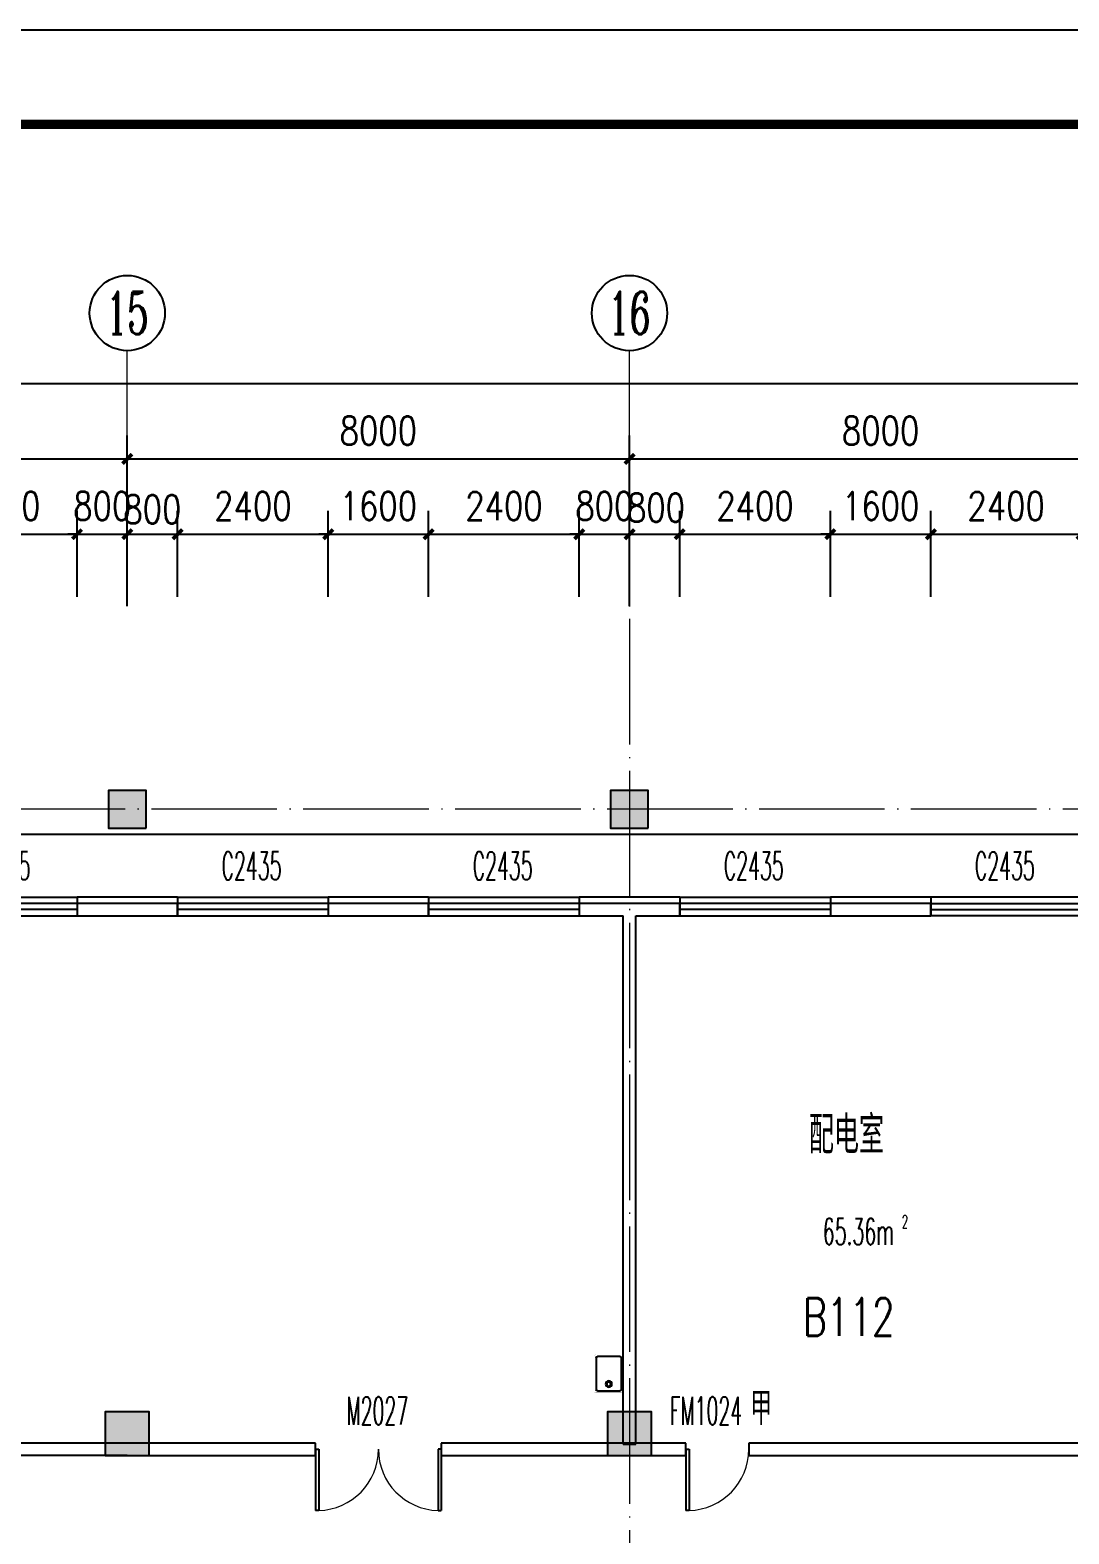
# Model space of a CAD drawing. Extents: x 1417642 to 3570900, y 124798 to 1191112.
# Drawn here: x 1547530 to 1564079, y 737585 to 761548 of the extents above; entities that cross this region are included whole.
import ezdxf
from ezdxf.enums import TextEntityAlignment as Align

# ---------------------------------------------------------------- set-up
doc = ezdxf.new("R2010")
doc.units = 0
doc.header["$LTSCALE"] = 1000
doc.header["$MEASUREMENT"] = 0
doc.linetypes.add('DOTE', pattern=[2.42, 2, -0.2, 0.02, -0.2])
doc.layers.get('0').update_dxf_attribs({"linetype": 'CONTINUOUS'})
doc.layers.get('Defpoints').update_dxf_attribs({"linetype": 'CONTINUOUS'})
for name, color, linetype in [('AXIS', 3, 'CONTINUOUS'), ('AXIS_TEXT', 7, 'CONTINUOUS'), ('colu', 2, 'CONTINUOUS'), ('DOTE', 1, 'DOTE'), ('PUB_DIM', 3, 'CONTINUOUS'), ('PUB_TEXT', 40, 'CONTINUOUS'), ('PUB_TITLE', 4, 'CONTINUOUS'), ('SPACE', 7, 'CONTINUOUS'), ('SURFACE', 6, 'CONTINUOUS'), ('tiaozheng', 20, 'CONTINUOUS'), ('WALL', 4, 'CONTINUOUS'), ('WINDOW', 2, 'CONTINUOUS'), ('WINDOW_TEXT', 7, 'CONTINUOUS'), ('屋面轮廓', 101, 'CONTINUOUS'), ('柱填充', 8, 'CONTINUOUS'), ('水点', 3, 'CONTINUOUS')]:
    doc.layers.add(name, color=color, linetype=linetype)
doc.styles.add('_TCH_AXIS', font='COMPLEX', dxfattribs={"bigfont": 'GBCBIG'})
doc.styles.add('_TCH_SPACE', font='ROMANS', dxfattribs={"width": 0.7, "height": 5, "bigfont": 'Z'})
doc.styles.add('_TCH_WINDOW', font='ROMANS.shx', dxfattribs={"width": 0.7, "height": 400, "bigfont": 'Z.shx'})
doc.styles.add('DIM_FONT', font='SIMPLEX.shx', dxfattribs={"width": 0.8})
doc.styles.get("Standard").update_dxf_attribs({"font": 'GBENOR', "bigfont": 'GBCBIG'})
doc.styles.add('Z', font='ROMANS', dxfattribs={"width": 0.7, "bigfont": 'Z'})
doc.dimstyles.new('DIMN150', dxfattribs={"dimscale": 1.5, "dimtxt": 300, "dimasz": 100, "dimexe": 250, "dimexo": 300, "dimgap": 150, "dimtad": 1, "dimdec": 0, "dimzin": 0, "dimdsep": 46, "dimtxsty": 'DIM_FONT', "dimblk": 'ARCHTICK', "dimcen": 0.09, "dimdle": 1.5, "dimclrt": 7, "dimazin": 2, "dimtfac": 1, "dimtdec": 0, "dimtix": 1, "dimtmove": 2, "dimatfit": 3, "dimldrblk": 'ARCHTICK', "dimfxl": 1, "dimtolj": 1, "dimtzin": 0, "dimarcsym": 0})

# ---------------------------------------------------------------- blocks, each defined once
blk = doc.blocks.new('M_E3')
for p, q in [((-275, -410), (-275, -50)), ((-255, -30), (255, -30)), ((275, -50), (275, -410)), ((255, -430), (-255, -430))]:
    blk.add_line(p, q)
at = {"const_width": 1.5}
for points in [[(-275, 0, 0.414214), (-305, -30, 0.414214)], [(305, -30, 0.414214), (275, 0, 0.414214)], [(-305, -430, 0.414214), (-275, -460, 0.414214)], [(275, -460, 0.414214), (305, -430, 0.414214)]]:
    blk.add_lwpolyline(points, format="xyb", dxfattribs=at)
for points in [[(-275, 0), (275, 0)], [(-305, -430), (-305, -30)], [(305, -30), (305, -430)], [(275, -460), (-275, -460)]]:
    blk.add_lwpolyline(points, dxfattribs=at)
for radius in [50, 32.5]:
    blk.add_circle((165, -230), radius)
for centre, start, end in [((-255, -50), 90, 180), ((255, -50), 0, 90), ((-255, -410), 180, 270), ((255, -410), 270, 0)]:
    blk.add_arc(centre, 20, start, end)
at = {"width": 0.8, "flags": 9}
for tag in ['XSIZE', 'YSIZE']:
    blk.add_attdef(tag, (0, 0), '', height=0.5, dxfattribs=at)
blk = doc.blocks.new('678')
at = {"layer": '柱填充'}
h = blk.add_hatch(color=256, dxfattribs=at)
h.paths.add_polyline_path([(1591630, 863580), (1591630, 864280), (1590930, 864280), (1590930, 863580)])
h.paths.add_polyline_path([(1591630, 871580), (1591630, 872280), (1590930, 872280), (1590930, 871580)])
h.paths.add_polyline_path([(1635280, 879530), (1635280, 880230), (1634580, 880230), (1634580, 879530)])
h.paths.add_polyline_path([(1658830, 893230), (1658830, 893830), (1658230, 893830), (1658230, 893230)])
h.paths.add_polyline_path([(1658880, 883230), (1658880, 883930), (1658180, 883930), (1658180, 883230)])
h.paths.add_polyline_path([(1658830, 879630), (1658830, 880230), (1658230, 880230), (1658230, 879630)])
h.paths.add_polyline_path([(1658880, 872230), (1658180, 872230), (1658180, 871630), (1658880, 871630)])
h.paths.add_polyline_path([(1658830, 863630), (1658830, 864230), (1658230, 864230), (1658230, 863630)])
h.paths.add_polyline_path([(1658830, 853630), (1658830, 854230), (1658230, 854230), (1658230, 853630)])
h.paths.add_polyline_path([(1658830, 845630), (1658830, 846230), (1658230, 846230), (1658230, 845630)])
h.paths.add_polyline_path([(1658830, 835630), (1658830, 836230), (1658230, 836230), (1658230, 835630)])
h.paths.add_polyline_path([(1648830, 893230), (1648830, 893830), (1648230, 893830), (1648230, 893230)])
h.paths.add_polyline_path([(1648830, 883230), (1648830, 883830), (1648230, 883830), (1648230, 883230)])
h.paths.add_polyline_path([(1648830, 879630), (1648830, 880230), (1648230, 880230), (1648230, 879630)])
h.paths.add_polyline_path([(1648830, 871630), (1648830, 872230), (1648230, 872230), (1648230, 871630)])
h.paths.add_polyline_path([(1648930, 863580), (1648930, 864280), (1648230, 864280), (1648230, 863580)])
h.paths.add_polyline_path([(1648930, 853580), (1648930, 854280), (1648230, 854280), (1648230, 853580)])
h.paths.add_polyline_path([(1648930, 845630), (1648930, 846330), (1648230, 846330), (1648230, 845630)])
h.paths.add_polyline_path([(1648930, 835630), (1648930, 836330), (1648230, 836330), (1648230, 835630)])
h.paths.add_polyline_path([(1645230, 891430), (1645230, 892030), (1644630, 892030), (1644630, 891430)])
h.paths.add_polyline_path([(1645280, 883230), (1645280, 883930), (1644580, 883930), (1644580, 883230)])
h.paths.add_polyline_path([(1645230, 879630), (1645230, 880230), (1644630, 880230), (1644630, 879630)])
h.paths.add_polyline_path([(1645230, 871630), (1645230, 872230), (1644630, 872230), (1644630, 871630)])
h.paths.add_polyline_path([(1645230, 863630), (1645230, 864230), (1644630, 864230), (1644630, 863630)])
h.paths.add_polyline_path([(1645230, 853630), (1645230, 854230), (1644630, 854230), (1644630, 853630)])
h.paths.add_polyline_path([(1645280, 845630), (1645280, 846330), (1644580, 846330), (1644580, 845630)])
h.paths.add_polyline_path([(1645230, 835630), (1645230, 836230), (1644630, 836230), (1644630, 835630)])
h.paths.add_polyline_path([(1635230, 893230), (1635230, 893830), (1634630, 893830), (1634630, 893230)])
h.paths.add_polyline_path([(1635230, 891430), (1635230, 892030), (1634630, 892030), (1634630, 891430)])
h.paths.add_polyline_path([(1635280, 883230), (1635280, 883930), (1634580, 883930), (1634580, 883230)])
h.paths.add_polyline_path([(1635230, 871630), (1635230, 872430), (1634630, 872430), (1634630, 871630)])
h.paths.add_polyline_path([(1635230, 853430), (1635230, 854230), (1634630, 854230), (1634630, 853430)])
h.paths.add_polyline_path([(1635330, 845630), (1635330, 846430), (1634530, 846430), (1634530, 845630)])
h.paths.add_polyline_path([(1635230, 835630), (1635230, 836230), (1634630, 836230), (1634630, 835630)])
h.paths.add_polyline_path([(1627230, 893230), (1627230, 893830), (1626630, 893830), (1626630, 893230)])
h.paths.add_polyline_path([(1627280, 883230), (1627280, 883930), (1626580, 883930), (1626580, 883230)])
h.paths.add_polyline_path([(1627230, 879630), (1627230, 880230), (1626630, 880230), (1626630, 879630)])
h.paths.add_polyline_path([(1627230, 871630), (1627230, 872430), (1626630, 872430), (1626630, 871630)])
h.paths.add_polyline_path([(1627230, 853430), (1627230, 854230), (1626630, 854230), (1626630, 853430)])
h.paths.add_polyline_path([(1627330, 845630), (1627330, 846430), (1626530, 846430), (1626530, 845630)])
h.paths.add_polyline_path([(1627230, 835630), (1627230, 836230), (1626630, 836230), (1626630, 835630)])
h.paths.add_polyline_path([(1619230, 893230), (1619230, 893830), (1618630, 893830), (1618630, 893230)])
h.paths.add_polyline_path([(1619280, 883230), (1619280, 883930), (1618580, 883930), (1618580, 883230)])
h.paths.add_polyline_path([(1619230, 879630), (1619230, 880230), (1618630, 880230), (1618630, 879630)])
h.paths.add_polyline_path([(1619230, 871630), (1619230, 872430), (1618630, 872430), (1618630, 871630)])
h.paths.add_polyline_path([(1619230, 853430), (1619230, 854230), (1618630, 854230), (1618630, 853430)])
h.paths.add_polyline_path([(1619330, 845630), (1619330, 846430), (1618530, 846430), (1618530, 845630)])
h.paths.add_polyline_path([(1619280, 835580), (1619280, 836280), (1618580, 836280), (1618580, 835580)])
h.paths.add_polyline_path([(1611230, 893230), (1611230, 893830), (1610630, 893830), (1610630, 893230)])
h.paths.add_polyline_path([(1611280, 883230), (1611280, 883930), (1610580, 883930), (1610580, 883230)])
h.paths.add_polyline_path([(1611230, 879630), (1611230, 880230), (1610630, 880230), (1610630, 879630)])
h.paths.add_polyline_path([(1611230, 871630), (1611230, 872430), (1610630, 872430), (1610630, 871630)])
h.paths.add_polyline_path([(1611230, 853430), (1611230, 854230), (1610630, 854230), (1610630, 853430)])
h.paths.add_polyline_path([(1611330, 845630), (1611330, 846430), (1610530, 846430), (1610530, 845630)])
h.paths.add_polyline_path([(1611280, 835580), (1611280, 836280), (1610580, 836280), (1610580, 835580)])
h.paths.add_polyline_path([(1603230, 893230), (1603230, 893830), (1602630, 893830), (1602630, 893230)])
h.paths.add_polyline_path([(1603280, 883230), (1603280, 883930), (1602580, 883930), (1602580, 883230)])
h.paths.add_polyline_path([(1603230, 879630), (1603230, 880230), (1602630, 880230), (1602630, 879630)])
h.paths.add_polyline_path([(1603230, 871630), (1603230, 872430), (1602630, 872430), (1602630, 871630)])
h.paths.add_polyline_path([(1603230, 853430), (1603230, 854230), (1602630, 854230), (1602630, 853430)])
h.paths.add_polyline_path([(1603330, 845630), (1603330, 846430), (1602530, 846430), (1602530, 845630)])
h.paths.add_polyline_path([(1603280, 835580), (1603280, 836280), (1602580, 836280), (1602580, 835580)])
h.paths.add_polyline_path([(1603230, 814930), (1603230, 815530), (1602630, 815530), (1602630, 814930)])
h.paths.add_polyline_path([(1595230, 893230), (1595230, 893830), (1594630, 893830), (1594630, 893230)])
h.paths.add_polyline_path([(1595230, 883230), (1595230, 883830), (1594630, 883830), (1594630, 883230)])
h.paths.add_polyline_path([(1595230, 879630), (1595230, 880230), (1594630, 880230), (1594630, 879630)])
h.paths.add_polyline_path([(1595230, 871630), (1595230, 872230), (1594630, 872230), (1594630, 871630)])
h.paths.add_polyline_path([(1595230, 863630), (1595230, 864230), (1594630, 864230), (1594630, 863630)])
h.paths.add_polyline_path([(1595230, 853630), (1595230, 854230), (1594630, 854230), (1594630, 853630)])
h.paths.add_polyline_path([(1595330, 845630), (1595330, 846330), (1594630, 846330), (1594630, 845630)])
h.paths.add_polyline_path([(1595330, 835580), (1595330, 836280), (1594630, 836280), (1594630, 835580)])
h.paths.add_polyline_path([(1591630, 893230), (1591630, 893830), (1591030, 893830), (1591030, 893230)])
h.paths.add_polyline_path([(1591680, 883230), (1591680, 883930), (1590980, 883930), (1590980, 883230)])
h.paths.add_polyline_path([(1591630, 879630), (1591630, 880230), (1591030, 880230), (1591030, 879630)])
h.paths.add_polyline_path([(1591630, 853580), (1591630, 854280), (1590930, 854280), (1590930, 853580)])
h.paths.add_polyline_path([(1591630, 845580), (1591630, 846280), (1590930, 846280), (1590930, 845580)])
h.paths.add_polyline_path([(1591630, 835630), (1591630, 836330), (1590930, 836330), (1590930, 835630)])
h.paths.add_polyline_path([(1591630, 814930), (1591630, 815530), (1591030, 815530), (1591030, 814930)])
h.paths.add_polyline_path([(1581630, 893230), (1581630, 893830), (1581030, 893830), (1581030, 893230)])
h.paths.add_polyline_path([(1581730, 883230), (1581730, 883930), (1581030, 883930), (1581030, 883230)])
h.paths.add_polyline_path([(1581630, 879630), (1581630, 880230), (1581030, 880230), (1581030, 879630)])
h.paths.add_polyline_path([(1581630, 871630), (1581630, 872230), (1581030, 872230), (1581030, 871630)])
h.paths.add_polyline_path([(1581630, 863630), (1581630, 864230), (1581030, 864230), (1581030, 863630)])
h.paths.add_polyline_path([(1581630, 853630), (1581630, 854230), (1581030, 854230), (1581030, 853630)])
h.paths.add_polyline_path([(1581630, 845630), (1581630, 846230), (1581030, 846230), (1581030, 845630)])
h.paths.add_polyline_path([(1581630, 835630), (1581630, 836230), (1581030, 836230), (1581030, 835630)])
h.paths.add_polyline_path([(1581630, 814930), (1581630, 815530), (1581030, 815530), (1581030, 814930)])
h.paths.add_polyline_path([(1603230, 830430), (1603230, 831230), (1602530, 831230), (1602530, 830430)])
h.paths.add_polyline_path([(1603230, 818530), (1603230, 819330), (1602530, 819330), (1602530, 818530)])
h.paths.add_polyline_path([(1581030, 831230), (1581030, 830430), (1581730, 830430), (1581730, 831230)])
h.paths.add_polyline_path([(1581030, 819330), (1581030, 818530), (1581730, 818530), (1581730, 819330)])
h.paths.add_polyline_path([(1591630, 830430), (1591630, 831230), (1590930, 831230), (1590930, 830430)])
h.paths.add_polyline_path([(1591630, 818530), (1591630, 819330), (1590930, 819330), (1590930, 818530)])
at = {"layer": 'colu'}
for points in [[(1619230, 893230), (1619230, 893830), (1618630, 893830), (1618630, 893230)], [(1627230, 893230), (1627230, 893830), (1626630, 893830), (1626630, 893230)], [(1619280, 883230), (1619280, 883930), (1618580, 883930), (1618580, 883230)], [(1627280, 883230), (1627280, 883930), (1626580, 883930), (1626580, 883230)]]:
    blk.add_lwpolyline(points, close=True, dxfattribs=at)
blk = doc.blocks.new('_ArchTick')
at = {"color": 0, "linetype": 'ByBlock', "const_width": 0.4}
blk.add_lwpolyline([(-0.5, -0.5), (0.5, 0.5)], dxfattribs=at)
blk = doc.blocks.new('*D3797')
at = {"layer": 'Defpoints', "color": 0}
for p in [(1548279, 753515), (1545879, 752067), (1548279, 752067)]:
    blk.add_point(p, dxfattribs=at)
at = {"layer": 'PUB_DIM', "color": 0, "lineweight": -2}
for p, q in [((1545879, 752517), (1545879, 753890)), ((1548279, 752517), (1548279, 753890)), ((1545877, 753515), (1548281, 753515))]:
    blk.add_line(p, q, dxfattribs=at)
at = {"layer": 'PUB_DIM', "color": 0, "lineweight": -2, "xscale": 150, "yscale": 150, "zscale": 150, "rotation": 180}
blk.add_blockref('_ArchTick', (1545879, 753515), dxfattribs=at)
at = {"layer": 'PUB_DIM', "color": 0, "lineweight": -2, "xscale": 150, "yscale": 150, "zscale": 150}
blk.add_blockref('_ArchTick', (1548279, 753515), dxfattribs=at)
at = {"layer": 'PUB_DIM', "color": 7, "insert": (1547079, 753965), "char_height": 450, "attachment_point": 5, "style": 'DIM_FONT'}
blk.add_mtext('\\A1;2400', dxfattribs=at)
blk = doc.blocks.new('*D3798')
at = {"layer": 'Defpoints', "color": 0}
for p in [(1549079, 753515), (1548279, 752067), (1549079, 752067)]:
    blk.add_point(p, dxfattribs=at)
at = {"layer": 'PUB_DIM', "color": 0, "lineweight": -2}
for p, q in [((1548279, 752517), (1548279, 753890)), ((1549079, 752517), (1549079, 753890)), ((1548279, 753515), (1548129, 753515)), ((1548279, 753515), (1549079, 753515)), ((1549079, 753515), (1549229, 753515))]:
    blk.add_line(p, q, dxfattribs=at)
at = {"layer": 'PUB_DIM', "color": 0, "lineweight": -2, "xscale": 150, "yscale": 150, "zscale": 150}
blk.add_blockref('_ArchTick', (1548279, 753515), dxfattribs=at)
at = {"layer": 'PUB_DIM', "color": 0, "lineweight": -2, "xscale": 150, "yscale": 150, "zscale": 150, "rotation": 180}
blk.add_blockref('_ArchTick', (1549079, 753515), dxfattribs=at)
at = {"layer": 'PUB_DIM', "color": 7, "insert": (1548679, 753965), "char_height": 450, "attachment_point": 5, "style": 'DIM_FONT'}
blk.add_mtext('\\A1;800', dxfattribs=at)
blk = doc.blocks.new('*D3799')
at = {"layer": 'Defpoints', "color": 0}
for p in [(1549879, 753515), (1549079, 752067), (1549879, 752067)]:
    blk.add_point(p, dxfattribs=at)
at = {"layer": 'PUB_DIM', "color": 0, "lineweight": -2}
for p, q in [((1549079, 752517), (1549079, 753890)), ((1549879, 752517), (1549879, 753890)), ((1549077, 753515), (1549881, 753515))]:
    blk.add_line(p, q, dxfattribs=at)
at = {"layer": 'PUB_DIM', "color": 0, "lineweight": -2, "xscale": 150, "yscale": 150, "zscale": 150, "rotation": 180}
blk.add_blockref('_ArchTick', (1549079, 753515), dxfattribs=at)
at = {"layer": 'PUB_DIM', "color": 0, "lineweight": -2, "xscale": 150, "yscale": 150, "zscale": 150}
blk.add_blockref('_ArchTick', (1549879, 753515), dxfattribs=at)
at = {"layer": 'PUB_DIM', "color": 7, "insert": (1549479, 753913), "char_height": 450, "attachment_point": 5, "style": 'DIM_FONT'}
blk.add_mtext('\\A1;800', dxfattribs=at)
blk = doc.blocks.new('*D3800')
at = {"layer": 'Defpoints', "color": 0}
for p in [(1552279, 753515), (1549879, 752067), (1552279, 752067)]:
    blk.add_point(p, dxfattribs=at)
at = {"layer": 'PUB_DIM', "color": 0, "lineweight": -2}
for p, q in [((1549879, 752517), (1549879, 753890)), ((1552279, 752517), (1552279, 753890)), ((1549877, 753515), (1552281, 753515))]:
    blk.add_line(p, q, dxfattribs=at)
at = {"layer": 'PUB_DIM', "color": 0, "lineweight": -2, "xscale": 150, "yscale": 150, "zscale": 150, "rotation": 180}
blk.add_blockref('_ArchTick', (1549879, 753515), dxfattribs=at)
at = {"layer": 'PUB_DIM', "color": 0, "lineweight": -2, "xscale": 150, "yscale": 150, "zscale": 150}
blk.add_blockref('_ArchTick', (1552279, 753515), dxfattribs=at)
at = {"layer": 'PUB_DIM', "color": 7, "insert": (1551079, 753965), "char_height": 450, "attachment_point": 5, "style": 'DIM_FONT'}
blk.add_mtext('\\A1;2400', dxfattribs=at)
blk = doc.blocks.new('*D3801')
at = {"layer": 'Defpoints', "color": 0}
for p in [(1553879, 753515), (1552279, 752067), (1553879, 752067)]:
    blk.add_point(p, dxfattribs=at)
at = {"layer": 'PUB_DIM', "color": 0, "lineweight": -2}
for p, q in [((1552279, 752517), (1552279, 753890)), ((1553879, 752517), (1553879, 753890)), ((1552279, 753515), (1552129, 753515)), ((1552279, 753515), (1553879, 753515)), ((1553879, 753515), (1554029, 753515))]:
    blk.add_line(p, q, dxfattribs=at)
at = {"layer": 'PUB_DIM', "color": 0, "lineweight": -2, "xscale": 150, "yscale": 150, "zscale": 150}
blk.add_blockref('_ArchTick', (1552279, 753515), dxfattribs=at)
at = {"layer": 'PUB_DIM', "color": 0, "lineweight": -2, "xscale": 150, "yscale": 150, "zscale": 150, "rotation": 180}
blk.add_blockref('_ArchTick', (1553879, 753515), dxfattribs=at)
at = {"layer": 'PUB_DIM', "color": 7, "insert": (1553079, 753965), "char_height": 450, "attachment_point": 5, "style": 'DIM_FONT'}
blk.add_mtext('\\A1;1600', dxfattribs=at)
blk = doc.blocks.new('*D3802')
at = {"layer": 'Defpoints', "color": 0}
for p in [(1556279, 753515), (1553879, 752067), (1556279, 752067)]:
    blk.add_point(p, dxfattribs=at)
at = {"layer": 'PUB_DIM', "color": 0, "lineweight": -2}
for p, q in [((1553879, 752517), (1553879, 753890)), ((1556279, 752517), (1556279, 753890)), ((1553877, 753515), (1556281, 753515))]:
    blk.add_line(p, q, dxfattribs=at)
at = {"layer": 'PUB_DIM', "color": 0, "lineweight": -2, "xscale": 150, "yscale": 150, "zscale": 150, "rotation": 180}
blk.add_blockref('_ArchTick', (1553879, 753515), dxfattribs=at)
at = {"layer": 'PUB_DIM', "color": 0, "lineweight": -2, "xscale": 150, "yscale": 150, "zscale": 150}
blk.add_blockref('_ArchTick', (1556279, 753515), dxfattribs=at)
at = {"layer": 'PUB_DIM', "color": 7, "insert": (1555079, 753965), "char_height": 450, "attachment_point": 5, "style": 'DIM_FONT'}
blk.add_mtext('\\A1;2400', dxfattribs=at)
blk = doc.blocks.new('*D3803')
at = {"layer": 'Defpoints', "color": 0}
for p in [(1557079, 753515), (1556279, 752067), (1557079, 752067)]:
    blk.add_point(p, dxfattribs=at)
at = {"layer": 'PUB_DIM', "color": 0, "lineweight": -2}
for p, q in [((1556279, 752517), (1556279, 753890)), ((1557079, 752517), (1557079, 753890)), ((1556279, 753515), (1556129, 753515)), ((1556279, 753515), (1557079, 753515)), ((1557079, 753515), (1557229, 753515))]:
    blk.add_line(p, q, dxfattribs=at)
at = {"layer": 'PUB_DIM', "color": 0, "lineweight": -2, "xscale": 150, "yscale": 150, "zscale": 150}
blk.add_blockref('_ArchTick', (1556279, 753515), dxfattribs=at)
at = {"layer": 'PUB_DIM', "color": 0, "lineweight": -2, "xscale": 150, "yscale": 150, "zscale": 150, "rotation": 180}
blk.add_blockref('_ArchTick', (1557079, 753515), dxfattribs=at)
at = {"layer": 'PUB_DIM', "color": 7, "insert": (1556679, 753965), "char_height": 450, "attachment_point": 5, "style": 'DIM_FONT'}
blk.add_mtext('\\A1;800', dxfattribs=at)
blk = doc.blocks.new('*D3804')
at = {"layer": 'Defpoints', "color": 0}
for p in [(1557879, 753515), (1557079, 752067), (1557879, 752067)]:
    blk.add_point(p, dxfattribs=at)
at = {"layer": 'PUB_DIM', "color": 0, "lineweight": -2}
for p, q in [((1557079, 752517), (1557079, 753890)), ((1557879, 752517), (1557879, 753890)), ((1557077, 753515), (1557881, 753515))]:
    blk.add_line(p, q, dxfattribs=at)
at = {"layer": 'PUB_DIM', "color": 0, "lineweight": -2, "xscale": 150, "yscale": 150, "zscale": 150, "rotation": 180}
blk.add_blockref('_ArchTick', (1557079, 753515), dxfattribs=at)
at = {"layer": 'PUB_DIM', "color": 0, "lineweight": -2, "xscale": 150, "yscale": 150, "zscale": 150}
blk.add_blockref('_ArchTick', (1557879, 753515), dxfattribs=at)
at = {"layer": 'PUB_DIM', "color": 7, "insert": (1557502, 753939), "char_height": 450, "attachment_point": 5, "style": 'DIM_FONT'}
blk.add_mtext('\\A1;800', dxfattribs=at)
blk = doc.blocks.new('*D3805')
at = {"layer": 'Defpoints', "color": 0}
for p in [(1560279, 753515), (1557879, 752067), (1560279, 752067)]:
    blk.add_point(p, dxfattribs=at)
at = {"layer": 'PUB_DIM', "color": 0, "lineweight": -2}
for p, q in [((1557879, 752517), (1557879, 753890)), ((1560279, 752517), (1560279, 753890)), ((1557877, 753515), (1560281, 753515))]:
    blk.add_line(p, q, dxfattribs=at)
at = {"layer": 'PUB_DIM', "color": 0, "lineweight": -2, "xscale": 150, "yscale": 150, "zscale": 150, "rotation": 180}
blk.add_blockref('_ArchTick', (1557879, 753515), dxfattribs=at)
at = {"layer": 'PUB_DIM', "color": 0, "lineweight": -2, "xscale": 150, "yscale": 150, "zscale": 150}
blk.add_blockref('_ArchTick', (1560279, 753515), dxfattribs=at)
at = {"layer": 'PUB_DIM', "color": 7, "insert": (1559079, 753965), "char_height": 450, "attachment_point": 5, "style": 'DIM_FONT'}
blk.add_mtext('\\A1;2400', dxfattribs=at)
blk = doc.blocks.new('*D3806')
at = {"layer": 'Defpoints', "color": 0}
for p in [(1561879, 753515), (1560279, 752067), (1561879, 752067)]:
    blk.add_point(p, dxfattribs=at)
at = {"layer": 'PUB_DIM', "color": 0, "lineweight": -2}
for p, q in [((1560279, 752517), (1560279, 753890)), ((1561879, 752517), (1561879, 753890)), ((1560279, 753515), (1560129, 753515)), ((1560279, 753515), (1561879, 753515)), ((1561879, 753515), (1562029, 753515))]:
    blk.add_line(p, q, dxfattribs=at)
at = {"layer": 'PUB_DIM', "color": 0, "lineweight": -2, "xscale": 150, "yscale": 150, "zscale": 150}
blk.add_blockref('_ArchTick', (1560279, 753515), dxfattribs=at)
at = {"layer": 'PUB_DIM', "color": 0, "lineweight": -2, "xscale": 150, "yscale": 150, "zscale": 150, "rotation": 180}
blk.add_blockref('_ArchTick', (1561879, 753515), dxfattribs=at)
at = {"layer": 'PUB_DIM', "color": 7, "insert": (1561079, 753965), "char_height": 450, "attachment_point": 5, "style": 'DIM_FONT'}
blk.add_mtext('\\A1;1600', dxfattribs=at)
blk = doc.blocks.new('*D3807')
at = {"layer": 'Defpoints', "color": 0}
for p in [(1564279, 753515), (1561879, 752067), (1564279, 752067)]:
    blk.add_point(p, dxfattribs=at)
at = {"layer": 'PUB_DIM', "color": 0, "lineweight": -2}
for p, q in [((1561879, 752517), (1561879, 753890)), ((1564279, 752517), (1564279, 753890)), ((1561877, 753515), (1564281, 753515))]:
    blk.add_line(p, q, dxfattribs=at)
at = {"layer": 'PUB_DIM', "color": 0, "lineweight": -2, "xscale": 150, "yscale": 150, "zscale": 150, "rotation": 180}
blk.add_blockref('_ArchTick', (1561879, 753515), dxfattribs=at)
at = {"layer": 'PUB_DIM', "color": 0, "lineweight": -2, "xscale": 150, "yscale": 150, "zscale": 150}
blk.add_blockref('_ArchTick', (1564279, 753515), dxfattribs=at)
at = {"layer": 'PUB_DIM', "color": 7, "insert": (1563079, 753965), "char_height": 450, "attachment_point": 5, "style": 'DIM_FONT'}
blk.add_mtext('\\A1;2400', dxfattribs=at)
blk = doc.blocks.new('*D4017')
at = {"layer": 'AXIS', "color": 0, "lineweight": -2}
for p, q in [((1439479, 753351), (1439479, 756290)), ((1589079, 753351), (1589079, 756290)), ((1439477, 755915), (1589081, 755915))]:
    blk.add_line(p, q, dxfattribs=at)
at = {"layer": 'Defpoints', "color": 0}
for p in [(1589079, 755915), (1439479, 752901), (1589079, 752901)]:
    blk.add_point(p, dxfattribs=at)
at = {"layer": 'AXIS', "color": 0, "lineweight": -2, "xscale": 150, "yscale": 150, "zscale": 150, "rotation": 180}
blk.add_blockref('_ArchTick', (1439479, 755915), dxfattribs=at)
at = {"layer": 'AXIS', "color": 0, "lineweight": -2, "xscale": 150, "yscale": 150, "zscale": 150}
blk.add_blockref('_ArchTick', (1589079, 755915), dxfattribs=at)
at = {"layer": 'AXIS', "color": 7, "insert": (1514279, 756365), "char_height": 450, "attachment_point": 5, "style": 'DIM_FONT'}
blk.add_mtext('\\A1;149600', dxfattribs=at)
blk = doc.blocks.new('*D4032')
at = {"layer": 'AXIS', "color": 0, "lineweight": -2}
for p, q in [((1541079, 752367), (1541079, 755090)), ((1549079, 752367), (1549079, 755090)), ((1541077, 754715), (1549081, 754715))]:
    blk.add_line(p, q, dxfattribs=at)
at = {"layer": 'Defpoints', "color": 0}
for p in [(1549079, 754715), (1541079, 751917), (1549079, 751917)]:
    blk.add_point(p, dxfattribs=at)
at = {"layer": 'AXIS', "color": 0, "lineweight": -2, "xscale": 150, "yscale": 150, "zscale": 150, "rotation": 180}
blk.add_blockref('_ArchTick', (1541079, 754715), dxfattribs=at)
at = {"layer": 'AXIS', "color": 0, "lineweight": -2, "xscale": 150, "yscale": 150, "zscale": 150}
blk.add_blockref('_ArchTick', (1549079, 754715), dxfattribs=at)
at = {"layer": 'AXIS', "color": 7, "insert": (1545079, 755165), "char_height": 450, "attachment_point": 5, "style": 'DIM_FONT'}
blk.add_mtext('\\A1;8000', dxfattribs=at)
blk = doc.blocks.new('*D4033')
at = {"layer": 'AXIS', "color": 0, "lineweight": -2}
for p, q in [((1549079, 752367), (1549079, 755090)), ((1557079, 752367), (1557079, 755090)), ((1549077, 754715), (1557081, 754715))]:
    blk.add_line(p, q, dxfattribs=at)
at = {"layer": 'Defpoints', "color": 0}
for p in [(1557079, 754715), (1549079, 751917), (1557079, 751917)]:
    blk.add_point(p, dxfattribs=at)
at = {"layer": 'AXIS', "color": 0, "lineweight": -2, "xscale": 150, "yscale": 150, "zscale": 150, "rotation": 180}
blk.add_blockref('_ArchTick', (1549079, 754715), dxfattribs=at)
at = {"layer": 'AXIS', "color": 0, "lineweight": -2, "xscale": 150, "yscale": 150, "zscale": 150}
blk.add_blockref('_ArchTick', (1557079, 754715), dxfattribs=at)
at = {"layer": 'AXIS', "color": 7, "insert": (1553079, 755165), "char_height": 450, "attachment_point": 5, "style": 'DIM_FONT'}
blk.add_mtext('\\A1;8000', dxfattribs=at)
blk = doc.blocks.new('*D4034')
at = {"layer": 'AXIS', "color": 0, "lineweight": -2}
for p, q in [((1557079, 752367), (1557079, 755090)), ((1565079, 752367), (1565079, 755090)), ((1557077, 754715), (1565081, 754715))]:
    blk.add_line(p, q, dxfattribs=at)
at = {"layer": 'Defpoints', "color": 0}
for p in [(1565079, 754715), (1557079, 751917), (1565079, 751917)]:
    blk.add_point(p, dxfattribs=at)
at = {"layer": 'AXIS', "color": 0, "lineweight": -2, "xscale": 150, "yscale": 150, "zscale": 150, "rotation": 180}
blk.add_blockref('_ArchTick', (1557079, 754715), dxfattribs=at)
at = {"layer": 'AXIS', "color": 0, "lineweight": -2, "xscale": 150, "yscale": 150, "zscale": 150}
blk.add_blockref('_ArchTick', (1565079, 754715), dxfattribs=at)
at = {"layer": 'AXIS', "color": 7, "insert": (1561079, 755165), "char_height": 450, "attachment_point": 5, "style": 'DIM_FONT'}
blk.add_mtext('\\A1;8000', dxfattribs=at)
blk = doc.blocks.new('$DorLib2D$00000001')
for p, q in [((0.45, 0.975), (0.5, 0.975)), ((0.45, 0), (0.45, 0.975)), ((0.5, 0), (0.5, 0.975)), ((0.5, 0), (0.45, 0))]:
    blk.add_line(p, q)
at = {"lineweight": 13}
blk.add_arc((0.475, 0), 0.975, 91.4693, 180, dxfattribs=at)
blk = doc.blocks.new('$DorLib2D$00000002')
for p, q in [((-0.5, 0), (-0.5, 0.4875)), ((-0.475, 0.4875), (-0.5, 0.4875)), ((-0.475, 0), (-0.475, 0.4875)), ((0.475, 0), (0.475, 0.4875)), ((0.475, 0.4875), (0.5, 0.4875)), ((0.5, 0), (0.5, 0.4875)), ((-0.5, 0), (-0.475, 0)), ((0.5, 0), (0.475, 0))]:
    blk.add_line(p, q)
at = {"lineweight": 13}
for centre, start, end in [((-0.4875, 0), 0, 88.53072), ((0.4875, 0), 91.46928, 180)]:
    blk.add_arc(centre, 0.4875, start, end, dxfattribs=at)
blk = doc.blocks.new('$TCHSYS$WIN2D')
for p, q in [((-0.5, 0.5), (0.5, 0.5)), ((-0.5, 0.5), (-0.5, -0.5)), ((0.5, 0.5), (0.5, -0.5)), ((0.5, 0.1667), (-0.5, 0.1667)), ((0.5, -0.1667), (-0.5, -0.1667)), ((-0.5, -0.5), (0.5, -0.5))]:
    blk.add_line(p, q)

msp = doc.modelspace()

# ---------------------------------------------------------------- linework, layer by layer
at = {"layer": 'AXIS', "lineweight": 0}
for p, q in [((1549078.8, 754611.4), (1549078.8, 756439.6, 0)), ((1557078.8, 754611.4), (1557078.8, 756439.6, 0))]:
    msp.add_line(p, q, dxfattribs=at)
at = {"layer": 'AXIS'}
for centre in [(1549078.8, 757039.6), (1557078.8, 757039.6)]:
    msp.add_circle(centre, 600, dxfattribs=at)
at = {"layer": 'DOTE', "lineweight": 0, "elevation": 0}
for points in [[(1557078.8, 754584.5), (1557078.8, 643548.7)], [(1597442.3, 749133.2), (1431709.3, 749133.2)]]:
    msp.add_lwpolyline(points, dxfattribs=at)
at = {"layer": 'PUB_TITLE'}
msp.add_lwpolyline([(1417642.3, 635398.4), (1618342.3, 635398.4), (1618342.3, 761548.4), (1417642.3, 761548.4)], close=True, dxfattribs=at)
at = {"layer": 'PUB_TITLE', "const_width": 150}
msp.add_lwpolyline([(1421392.3, 636898.4), (1616842.3, 636898.4), (1616842.3, 760048.4), (1421392.3, 760048.4)], close=True, dxfattribs=at)
at = {"layer": 'SURFACE'}
for p, q in [((1548278.8, 747733.2), (1548278.8, 747633.2)), ((1549878.8, 747733.2), (1548278.8, 747733.2)), ((1549878.8, 747733.2), (1549878.8, 747633.2)), ((1552278.8, 747733.2), (1552278.8, 747633.2)), ((1553878.8, 747733.2), (1552278.8, 747733.2)), ((1553878.8, 747733.2), (1553878.8, 747633.2)), ((1556278.8, 747733.2), (1556278.8, 747633.2)), ((1557078.8, 747733.2), (1556278.8, 747733.2)), ((1557878.8, 747733.2), (1557078.8, 747733.2)), ((1557878.8, 747733.2), (1557878.8, 747633.2)), ((1560278.8, 747733.2), (1560278.8, 747633.2)), ((1561878.8, 747733.2), (1560278.8, 747733.2)), ((1561878.8, 747733.2), (1561878.8, 747633.2))]:
    msp.add_line(p, q, dxfattribs=at)
at = {"layer": 'WALL'}
for p, q in [((1549878.8, 747633.2), (1548278.8, 747633.2)), ((1548278.8, 747633.2), (1548278.8, 747433.2)), ((1548278.8, 747433.2), (1549878.8, 747433.2)), ((1549878.8, 747433.2), (1549878.8, 747633.2)), ((1553878.8, 747633.2), (1552278.8, 747633.2)), ((1552278.8, 747633.2), (1552278.8, 747433.2)), ((1552278.8, 747433.2), (1553878.8, 747433.2)), ((1553878.8, 747433.2), (1553878.8, 747633.2)), ((1557078.8, 747633.2), (1556278.8, 747633.2)), ((1556278.8, 747633.2), (1556278.8, 747433.2)), ((1556278.8, 747433.2), (1556978.8, 747433.2)), ((1556978.8, 739012.9), (1556978.8, 747433.2)), ((1557878.8, 747633.2), (1557078.8, 747633.2)), ((1557178.8, 739012.9), (1557178.8, 747433.2)), ((1557178.8, 747433.2), (1557878.8, 747433.2)), ((1557878.8, 747433.2), (1557878.8, 747633.2)), ((1561878.8, 747633.2), (1560278.8, 747633.2)), ((1560278.8, 747633.2), (1560278.8, 747433.2)), ((1560278.8, 747433.2), (1561878.8, 747433.2)), ((1561878.8, 747433.2), (1561878.8, 747633.2)), ((1549078.8, 739033.2), (1541078.8, 739033.2)), ((1552078.8, 739033.2), (1549078.8, 739033.2)), ((1552078.8, 738833.2), (1552078.8, 739033.2)), ((1557078.8, 739033.2), (1554078.8, 739033.2)), ((1554078.8, 739033.2), (1554078.8, 738833.2)), ((1557978.8, 739033.2), (1557078.8, 739033.2)), ((1557978.8, 738833.2), (1557978.8, 739033.2)), ((1564898.9, 739033.2), (1558978.8, 739033.2)), ((1558978.8, 739033.2), (1558978.8, 738833.2)), ((1549078.8, 738833.2), (1541078.8, 738833.2)), ((1549078.8, 738833.2), (1552078.8, 738833.2)), ((1554078.8, 738833.2), (1557078.8, 738833.2)), ((1556978.8, 739012.9), (1557178.8, 739012.9)), ((1557078.8, 738833.2), (1557978.8, 738833.2)), ((1558978.8, 738833.2), (1564898.9, 738833.2))]:
    msp.add_line(p, q, dxfattribs=at)
at = {"layer": '屋面轮廓', "elevation": 0}
msp.add_lwpolyline([(1541078.8, 748733.2), (1570578.8, 748733.2)], dxfattribs=at)

# ---------------------------------------------------------------- block references
at = {"layer": 'tiaozheng', "color": 2}
msp.add_blockref('678', (-69851.5, -144396.9, 0), dxfattribs=at)
at = {"layer": 'WINDOW', "color": 2}
ref = msp.add_blockref('$TCHSYS$WIN2D', (1547078.8, 747583.2), dxfattribs=dict(at, xscale=-2400, yscale=-300, zscale=-2400, rotation=180))
ref.add_attrib('A', 'C2435', (1546580.1, 748010.1), dxfattribs={"layer": 'WINDOW_TEXT', "color": 2, "height": 446.25, "style": '_TCH_WINDOW', "width": 0.494118})
ref = msp.add_blockref('$TCHSYS$WIN2D', (1551078.8, 747583.2), dxfattribs=dict(at, xscale=-2400, yscale=-300, zscale=-2400, rotation=180))
ref.add_attrib('A', 'C2435', (1550580.1, 748010.1), dxfattribs={"layer": 'WINDOW_TEXT', "color": 2, "height": 446.25, "style": '_TCH_WINDOW', "width": 0.494118})
ref = msp.add_blockref('$TCHSYS$WIN2D', (1555078.8, 747583.2), dxfattribs=dict(at, xscale=-2400, yscale=-300, zscale=-2400, rotation=180))
ref.add_attrib('A', 'C2435', (1554580.1, 748010.1), dxfattribs={"layer": 'WINDOW_TEXT', "color": 2, "height": 446.25, "style": '_TCH_WINDOW', "width": 0.494118})
ref = msp.add_blockref('$TCHSYS$WIN2D', (1559078.8, 747583.2), dxfattribs=dict(at, xscale=-2400, yscale=-300, zscale=-2400, rotation=180))
ref.add_attrib('A', 'C2435', (1558580.1, 748010.1), dxfattribs={"layer": 'WINDOW_TEXT', "color": 2, "height": 446.25, "style": '_TCH_WINDOW', "width": 0.494118})
ref = msp.add_blockref('$TCHSYS$WIN2D', (1563078.8, 747583.2), dxfattribs=dict(at, xscale=2400, yscale=-300, zscale=2400, rotation=180))
ref.add_attrib('A', 'C2435', (1562580.1, 748010.1), dxfattribs={"layer": 'WINDOW_TEXT', "color": 2, "height": 446.25, "style": '_TCH_WINDOW', "width": 0.494118})
at = {"layer": 'WINDOW', "lineweight": 0}
ref = msp.add_blockref('$DorLib2D$00000002', (1553078.8, 738933.2), dxfattribs=dict(at, xscale=2000, yscale=2000, zscale=2000, rotation=180))
ref.add_attrib('A', 'M2027', (1552569.6, 739322.6), dxfattribs={"layer": 'WINDOW_TEXT', "lineweight": 0, "height": 446.25, "style": '_TCH_WINDOW', "width": 0.494118})
at = {"layer": 'WINDOW', "lineweight": 0, "xscale": 1000, "yscale": 1000, "zscale": 1000, "rotation": 180}
msp.add_blockref('$DorLib2D$00000001', (1558478.8, 738933.2), dxfattribs=at)
at = {"layer": '水点', "xscale": -1, "rotation": 90}
msp.add_blockref('M_E3', (1556518.8, 740138.2, 0), dxfattribs=at)

# ---------------------------------------------------------------- texts
at = {"layer": 'AXIS_TEXT', "style": '_TCH_AXIS', "width": 0.724138}
for s, p, p2 in [('15', (1548739.4, 756700.2), (1549418.3, 756700.2)), ('16', (1556739.4, 756700.2), (1557418.3, 756700.2))]:
    msp.add_text(s, height=678.82, dxfattribs=at).set_placement(p, p2, align=Align.FIT)
at = {"layer": 'PUB_TEXT', "style": 'Z', "width": 0.7}
msp.add_text('配电室', height=600, dxfattribs=at).set_placement((1559937.1, 743644.6, 0))
at = {"layer": 'PUB_TEXT', "color": 1, "lineweight": 60, "style": 'Z', "width": 0.7}
msp.add_text('B112', height=600, dxfattribs=at).set_placement((1559842.7, 740743.4))
at = {"layer": 'SPACE', "style": '_TCH_SPACE', "width": 0.525}
for s, height, p in [('2', 210, (1561418.8, 742455.4, 0)), ('65.36m', 420, (1560158.8, 742192.9, 0))]:
    msp.add_text(s, height=height, dxfattribs=at).set_placement(p)
at = {"layer": 'WINDOW_TEXT', "style": '_TCH_WINDOW'}
for s, height, width, p in [('FM1024', 446.25, 0.494118, (1557719.7, 739322.9)), ('甲', 525, 0.7, (1559000.7, 739322.9))]:
    msp.add_text(s, height=height, dxfattribs=dict(at, width=width)).set_placement(p)

# ---------------------------------------------------------------- dimensions: what is measured, and where the dimension line sits
at = {"layer": 'AXIS'}
for p1, p2, distance, picture, middle in [((1439478.8, 752900.8), (1589078.8, 752900.8), 3013.9, '*D4017', (1514278.8, 756364.7)), ((1541078.8, 751916.9), (1549078.8, 751916.9), 2797.8, '*D4032', (1545078.8, 755164.7)), ((1549078.8, 751916.9), (1557078.8, 751916.9), 2797.8, '*D4033', (1553078.8, 755164.7)), ((1557078.8, 751916.9), (1565078.8, 751916.9), 2797.8, '*D4034', (1561078.8, 755164.7))]:
    dim = msp.add_aligned_dim(p1=p1, p2=p2, distance=distance, dimstyle='DIMN150', dxfattribs=at)
    dim.commit()
    dim.dimension.update_dxf_attribs({"geometry": picture, "text_midpoint": middle})
at = {"layer": 'PUB_DIM'}
for p1, p2, picture, middle in [((1545878.8, 752066.9), (1548278.8, 752066.9), '*D3797', (1547078.8, 753964.7)), ((1548278.8, 752066.9), (1549078.8, 752066.9), '*D3798', (1548678.8, 753964.7)), ((1549878.8, 752066.9), (1552278.8, 752066.9), '*D3800', (1551078.8, 753964.7)), ((1552278.8, 752066.9), (1553878.8, 752066.9), '*D3801', (1553078.8, 753964.7)), ((1553878.8, 752066.9), (1556278.8, 752066.9), '*D3802', (1555078.8, 753964.7)), ((1556278.8, 752066.9), (1557078.8, 752066.9), '*D3803', (1556678.8, 753964.7)), ((1557878.8, 752066.9), (1560278.8, 752066.9), '*D3805', (1559078.8, 753964.7)), ((1560278.8, 752066.9), (1561878.8, 752066.9), '*D3806', (1561078.8, 753964.7)), ((1561878.8, 752066.9), (1564278.8, 752066.9), '*D3807', (1563078.8, 753964.7))]:
    dim = msp.add_aligned_dim(p1=p1, p2=p2, distance=1447.8, dimstyle='DIMN150', dxfattribs=at)
    dim.commit()
    dim.dimension.update_dxf_attribs({"geometry": picture, "text_midpoint": middle})
for base, p1, p2, picture, middle in [((1549878.8, 753514.7), (1549078.8, 752066.9), (1549878.8, 752066.9), '*D3799', (1549478.8, 753913.4)), ((1557878.8, 753514.7), (1557078.8, 752066.9), (1557878.8, 752066.9), '*D3804', (1557502, 753939))]:
    dim = msp.add_linear_dim(base=base, p1=p1, p2=p2, angle=0, dimstyle='DIMN150', dxfattribs=at)
    dim.commit()
    dim.dimension.update_dxf_attribs({"geometry": picture, "text_midpoint": middle, "dimtype": 129})

doc.saveas('drawing.dxf')
